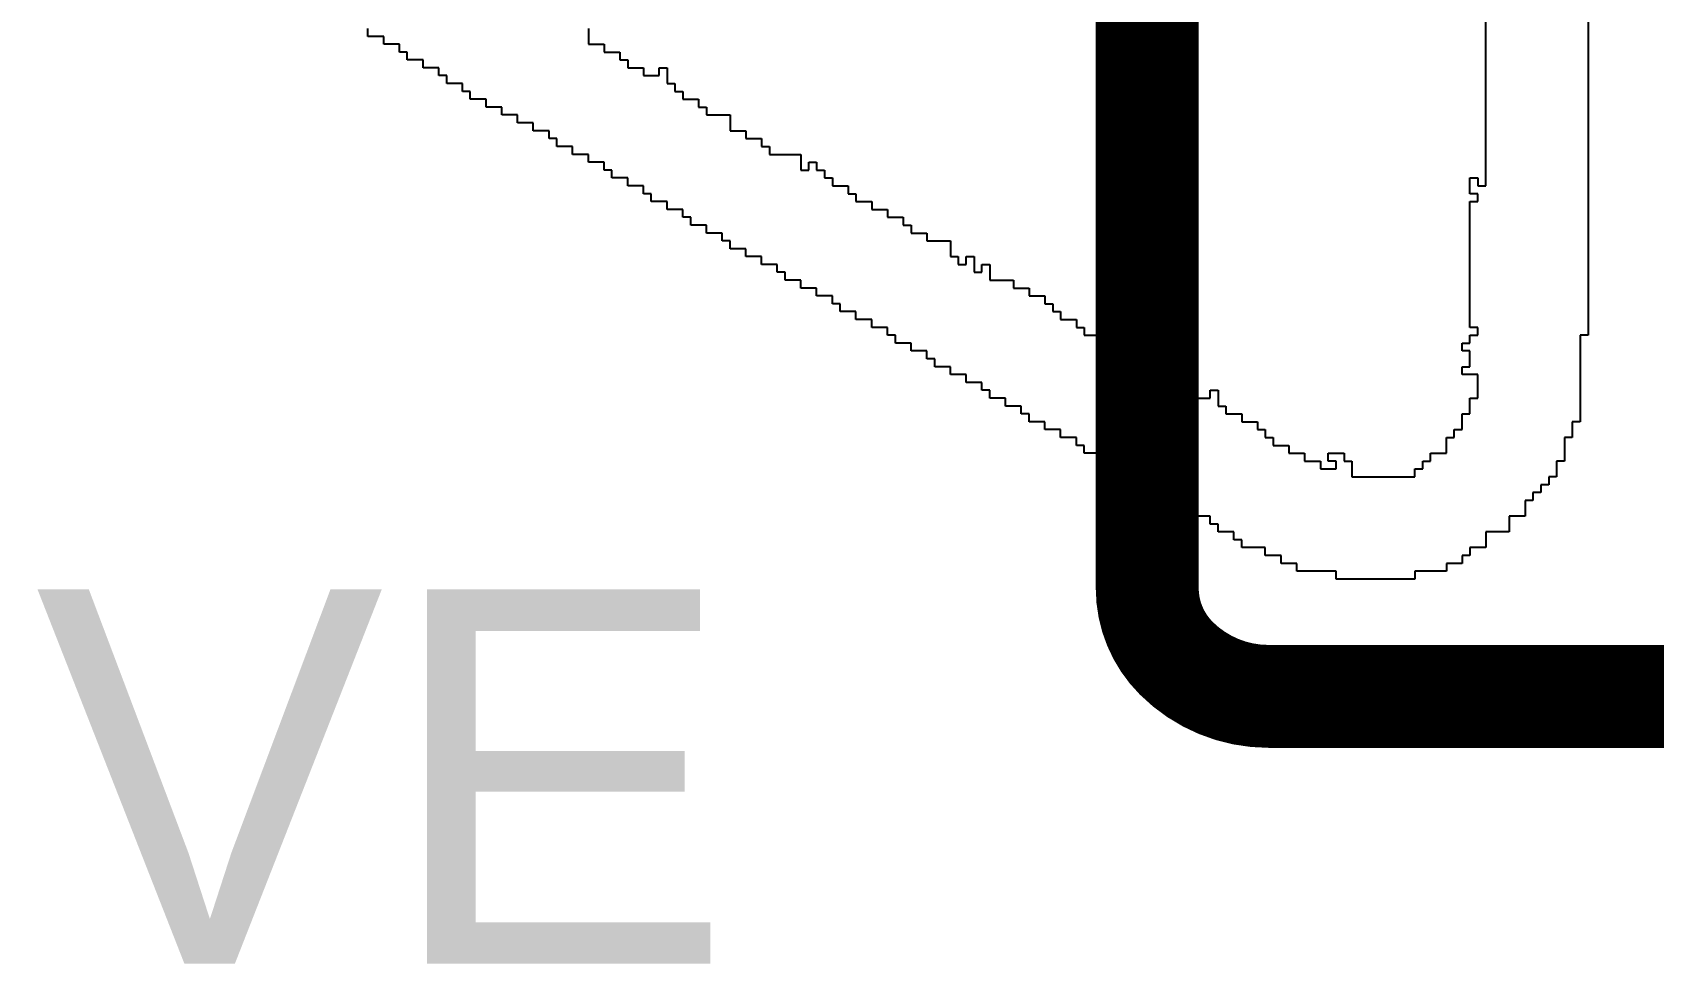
# Model space of a CAD drawing. Header units: millimetres. Extents: x -14 to 145, y 0 to 69.
# Drawn here: x 102.99 to 111.79, y 21.05 to 26.11 of the extents above; entities that cross this region are included whole.
import ezdxf

# ---------------------------------------------------------------- set-up
doc = ezdxf.new("R2010")
doc.units = ezdxf.units.MM
doc.layers.add('BottomLayer', color=5, linetype='Continuous')
doc.layers.add('TopOverlay', color=2, linetype='Continuous')
doc.styles.add('Arial', font='', dxfattribs={"height": 0.2})
doc.styles.get('Arial').set_extended_font_data('Arial')

msp = doc.modelspace()

# ---------------------------------------------------------------- linework, layer by layer
at = {"layer": 'BottomLayer', "const_width": 0.5588}
for points in [[(109.0373, 23.0873), (109.0373, 31.115)], [(109.6958, 22.5), (118.3953, 22.5)]]:
    msp.add_lwpolyline(points, dxfattribs=at)
at = {"layer": 'BottomLayer', "const_width": 0.2794}
for points in [[(108.8976, 23.0873, 1), (109.177, 23.0873, 1)], [(108.8976, 23.0873, 1), (109.177, 23.0873, 1)], [(109.0549, 22.7076, 1), (109.3343, 22.7076, 1)], [(109.0549, 22.7076, 1), (109.3343, 22.7076, 1)], [(109.5561, 22.5, 1), (109.8355, 22.5, 1)], [(109.5561, 22.5, 1), (109.8355, 22.5, 1)]]:
    msp.add_lwpolyline(points, format="xyb", close=True, dxfattribs=at)
at = {"layer": 'BottomLayer', "const_width": 0.5588}
for points in [[(109.1946, 22.7076, -0.198912), (109.0373, 23.0873)], [(109.6958, 22.5, -0.198912), (109.1946, 22.7076)]]:
    msp.add_lwpolyline(points, format="xyb", dxfattribs=at)
at = {"layer": 'TopOverlay'}
for p, q in [((110.8744, 25.2731), (110.8744, 31.6815)), ((111.4298, 30.3998), (111.4298, 24.4613)), ((104.8077, 26.0848), (104.8077, 26.1275)), ((104.8932, 26.0848), (104.8077, 26.0848)), ((104.8932, 26.0421), (104.8932, 26.0848)), ((106.004, 26.1275), (106.004, 26.0421)), ((104.9786, 26.0421), (104.8932, 26.0421)), ((104.9786, 25.9993), (104.9786, 26.0421)), ((105.0213, 25.9993), (104.9786, 25.9993)), ((105.0213, 25.9566), (105.0213, 25.9993)), ((106.004, 26.0421), (106.0894, 26.0421)), ((106.0894, 26.0421), (106.0894, 25.9993)), ((106.0894, 25.9993), (106.1749, 25.9993)), ((106.1749, 25.9993), (106.1749, 25.9566)), ((105.1068, 25.9566), (105.0213, 25.9566)), ((105.1068, 25.9139), (105.1068, 25.9566)), ((105.1922, 25.9139), (105.1068, 25.9139)), ((105.1922, 25.8712), (105.1922, 25.9139)), ((105.235, 25.8712), (105.1922, 25.8712)), ((105.235, 25.8285), (105.235, 25.8712)), ((106.1749, 25.9566), (106.2176, 25.9566)), ((106.2176, 25.9566), (106.2176, 25.9139)), ((106.2176, 25.9139), (106.303, 25.9139)), ((106.303, 25.9139), (106.303, 25.8712)), ((106.303, 25.8712), (106.3885, 25.8712)), ((106.3885, 25.8712), (106.3885, 25.9139)), ((106.3885, 25.9139), (106.4312, 25.9139)), ((106.4312, 25.9139), (106.4312, 25.8285)), ((105.3204, 25.8285), (105.235, 25.8285)), ((105.3204, 25.7857), (105.3204, 25.8285)), ((105.3631, 25.7857), (105.3204, 25.7857)), ((105.3631, 25.743), (105.3631, 25.7857)), ((106.4312, 25.8285), (106.4739, 25.8285)), ((106.4739, 25.8285), (106.4739, 25.7857)), ((106.4739, 25.7857), (106.5167, 25.7857)), ((106.5167, 25.7857), (106.5167, 25.743)), ((105.4486, 25.743), (105.3631, 25.743)), ((105.4486, 25.7003), (105.4486, 25.743)), ((105.534, 25.7003), (105.4486, 25.7003)), ((105.534, 25.6576), (105.534, 25.7003)), ((106.5167, 25.743), (106.6021, 25.743)), ((106.6021, 25.743), (106.6021, 25.7003)), ((106.6021, 25.7003), (106.6448, 25.7003)), ((106.6448, 25.7003), (106.6448, 25.6576)), ((105.6195, 25.6576), (105.534, 25.6576)), ((105.6195, 25.6148), (105.6195, 25.6576)), ((105.7049, 25.6148), (105.6195, 25.6148)), ((105.7049, 25.5721), (105.7049, 25.6148)), ((106.6448, 25.6576), (106.773, 25.6576)), ((106.773, 25.6576), (106.773, 25.5721)), ((105.7904, 25.5721), (105.7049, 25.5721)), ((105.7904, 25.5294), (105.7904, 25.5721)), ((105.8331, 25.5294), (105.7904, 25.5294)), ((105.8331, 25.4867), (105.8331, 25.5294)), ((106.773, 25.5721), (106.8584, 25.5721)), ((106.8584, 25.5721), (106.8584, 25.5294)), ((106.8584, 25.5294), (106.9439, 25.5294)), ((106.9439, 25.5294), (106.9439, 25.4867)), ((105.9185, 25.4867), (105.8331, 25.4867)), ((105.9185, 25.4439), (105.9185, 25.4867)), ((106.004, 25.4439), (105.9185, 25.4439)), ((106.004, 25.4012), (106.004, 25.4439)), ((106.9439, 25.4867), (106.9866, 25.4867)), ((106.9866, 25.4867), (106.9866, 25.4439)), ((106.9866, 25.4439), (107.1575, 25.4439)), ((107.1575, 25.4439), (107.1575, 25.3585)), ((106.0467, 25.4012), (106.004, 25.4012)), ((106.0894, 25.4012), (106.0467, 25.4012)), ((106.0894, 25.3585), (106.0894, 25.4012)), ((106.1321, 25.3585), (106.0894, 25.3585)), ((106.1321, 25.3158), (106.1321, 25.3585)), ((107.1575, 25.3585), (107.2002, 25.3585)), ((107.2002, 25.3585), (107.2002, 25.4012)), ((107.2002, 25.4012), (107.2429, 25.4012)), ((107.2429, 25.4012), (107.2429, 25.3585)), ((107.2429, 25.3585), (107.2857, 25.3585)), ((107.2857, 25.3585), (107.2857, 25.3158)), ((106.2176, 25.3158), (106.1321, 25.3158)), ((106.2176, 25.2731), (106.2176, 25.3158)), ((106.303, 25.2731), (106.2176, 25.2731)), ((106.303, 25.2303), (106.303, 25.2731)), ((107.2857, 25.3158), (107.3284, 25.3158)), ((107.3284, 25.3158), (107.3284, 25.2731)), ((107.3284, 25.2731), (107.4138, 25.2731)), ((107.4138, 25.2731), (107.4138, 25.2303)), ((110.789, 25.2303), (110.789, 25.3158)), ((110.789, 25.3158), (110.8317, 25.3158)), ((110.8317, 25.3158), (110.8317, 25.2731)), ((110.8317, 25.2731), (110.8744, 25.2731)), ((106.3458, 25.2303), (106.303, 25.2303)), ((106.3458, 25.1876), (106.3458, 25.2303)), ((106.4312, 25.1876), (106.3458, 25.1876)), ((106.4312, 25.1449), (106.4312, 25.1876)), ((107.4138, 25.2303), (107.4566, 25.2303)), ((107.4566, 25.2303), (107.4566, 25.1876)), ((107.4566, 25.1876), (107.542, 25.1876)), ((107.542, 25.1876), (107.542, 25.1449)), ((110.8317, 25.2303), (110.789, 25.2303)), ((110.789, 24.504), (110.789, 25.1876)), ((110.789, 25.1876), (110.8317, 25.1876)), ((110.8317, 25.1876), (110.8317, 25.2303)), ((106.5167, 25.1449), (106.4312, 25.1449)), ((106.5167, 25.1022), (106.5167, 25.1449)), ((106.5594, 25.1022), (106.5167, 25.1022)), ((106.5594, 25.0594), (106.5594, 25.1022)), ((107.542, 25.1449), (107.6275, 25.1449)), ((107.6275, 25.1449), (107.6275, 25.1022)), ((107.6275, 25.1022), (107.7129, 25.1022)), ((107.7129, 25.1022), (107.7129, 25.0594)), ((106.6448, 25.0594), (106.5594, 25.0594)), ((106.6448, 25.0167), (106.6448, 25.0594)), ((106.7303, 25.0167), (106.6448, 25.0167)), ((106.7303, 24.974), (106.7303, 25.0167)), ((107.7129, 25.0594), (107.7556, 25.0594)), ((107.7556, 25.0594), (107.7556, 25.0167)), ((107.7556, 25.0167), (107.8411, 25.0167)), ((107.8411, 25.0167), (107.8411, 24.974)), ((106.773, 24.974), (106.7303, 24.974)), ((106.773, 24.9313), (106.773, 24.974)), ((106.8584, 24.9313), (106.773, 24.9313)), ((106.8584, 24.8885), (106.8584, 24.9313)), ((107.8411, 24.974), (107.9692, 24.974)), ((107.9692, 24.974), (107.9692, 24.8885)), ((106.9439, 24.8885), (106.8584, 24.8885)), ((106.9439, 24.8458), (106.9439, 24.8885)), ((107.0293, 24.8458), (106.9439, 24.8458)), ((107.0293, 24.8031), (107.0293, 24.8458)), ((107.9692, 24.8885), (108.012, 24.8885)), ((108.012, 24.8885), (108.012, 24.8458)), ((108.012, 24.8458), (108.0547, 24.8458)), ((108.0547, 24.8458), (108.0547, 24.8885)), ((108.0547, 24.8885), (108.0974, 24.8885)), ((108.0974, 24.8885), (108.0974, 24.8031)), ((108.1401, 24.8031), (108.1401, 24.8458)), ((108.1401, 24.8458), (108.1828, 24.8458)), ((108.1828, 24.8458), (108.1828, 24.7604)), ((107.0721, 24.8031), (107.0293, 24.8031)), ((107.0721, 24.7604), (107.0721, 24.8031)), ((107.1575, 24.7604), (107.0721, 24.7604)), ((107.1575, 24.7177), (107.1575, 24.7604)), ((108.0974, 24.8031), (108.1401, 24.8031)), ((108.1828, 24.7604), (108.311, 24.7604)), ((108.311, 24.7604), (108.311, 24.7177)), ((107.2429, 24.7177), (107.1575, 24.7177)), ((107.2429, 24.6749), (107.2429, 24.7177)), ((107.3284, 24.6749), (107.2429, 24.6749)), ((107.3284, 24.6322), (107.3284, 24.6749)), ((108.311, 24.7177), (108.3965, 24.7177)), ((108.3965, 24.7177), (108.3965, 24.6749)), ((108.3965, 24.6749), (108.4819, 24.6749)), ((108.4819, 24.6749), (108.4819, 24.6322)), ((107.3711, 24.6322), (107.3284, 24.6322)), ((107.3711, 24.5895), (107.3711, 24.6322)), ((107.4566, 24.5895), (107.3711, 24.5895)), ((107.4566, 24.5468), (107.4566, 24.5895)), ((108.4819, 24.6322), (108.5246, 24.6322)), ((108.5246, 24.6322), (108.5246, 24.5895)), ((108.5246, 24.5895), (108.5674, 24.5895)), ((108.5674, 24.5895), (108.5674, 24.5468)), ((107.542, 24.5468), (107.4566, 24.5468)), ((107.542, 24.504), (107.542, 24.5468)), ((107.6275, 24.504), (107.542, 24.504)), ((107.6275, 24.4613), (107.6275, 24.504)), ((107.6702, 24.4613), (107.6275, 24.4613)), ((107.6702, 24.4186), (107.6702, 24.4613)), ((108.5674, 24.5468), (108.6528, 24.5468)), ((108.6528, 24.5468), (108.6528, 24.504)), ((108.6528, 24.504), (108.6955, 24.504)), ((108.6955, 24.504), (108.6955, 24.4613)), ((108.6955, 24.4613), (108.781, 24.4613)), ((108.781, 24.4613), (108.781, 24.4186)), ((108.8664, 24.4186), (108.8664, 24.4613)), ((108.8664, 24.4613), (108.9091, 24.4613)), ((108.9091, 24.4613), (108.9091, 24.3759)), ((110.8317, 24.504), (110.789, 24.504)), ((110.789, 24.4186), (110.789, 24.4613)), ((110.789, 24.4613), (110.8317, 24.4613)), ((110.8317, 24.4613), (110.8317, 24.504)), ((111.4298, 24.4613), (111.3871, 24.4613)), ((111.3871, 24.4613), (111.3871, 23.9914)), ((107.7556, 24.4186), (107.6702, 24.4186)), ((107.7556, 24.3759), (107.7556, 24.4186)), ((107.8411, 24.3759), (107.7556, 24.3759)), ((107.8411, 24.3331), (107.8411, 24.3759)), ((108.781, 24.4186), (108.8664, 24.4186)), ((108.9091, 24.3759), (108.9519, 24.3759)), ((108.9519, 24.3759), (108.9519, 24.3331)), ((110.7462, 24.3759), (110.7462, 24.4186)), ((110.7462, 24.4186), (110.789, 24.4186)), ((110.789, 24.3759), (110.7462, 24.3759)), ((110.789, 24.2904), (110.789, 24.3759)), ((107.8838, 24.3331), (107.8411, 24.3331)), ((107.8838, 24.2904), (107.8838, 24.3331)), ((107.9692, 24.2904), (107.8838, 24.2904)), ((107.9692, 24.2477), (107.9692, 24.2904)), ((108.9519, 24.3331), (108.9946, 24.3331)), ((108.9946, 24.3331), (108.9946, 24.2904)), ((108.9946, 24.2904), (109.08, 24.2904)), ((109.08, 24.2904), (109.08, 24.2477)), ((110.7462, 24.2477), (110.7462, 24.2904)), ((110.7462, 24.2904), (110.789, 24.2904)), ((108.0547, 24.2477), (107.9692, 24.2477)), ((108.0547, 24.205), (108.0547, 24.2477)), ((108.1401, 24.205), (108.0547, 24.205)), ((108.1401, 24.1623), (108.1401, 24.205)), ((109.08, 24.2477), (109.1655, 24.2477)), ((109.1655, 24.2477), (109.1655, 24.205)), ((109.1655, 24.205), (109.2082, 24.205)), ((109.2082, 24.205), (109.2082, 24.2477)), ((109.2082, 24.2477), (109.2509, 24.2477)), ((109.2509, 24.2477), (109.2509, 24.1623)), ((110.8317, 24.2477), (110.7462, 24.2477)), ((110.8317, 24.1195), (110.8317, 24.2477)), ((108.1828, 24.1623), (108.1401, 24.1623)), ((108.1828, 24.1195), (108.1828, 24.1623)), ((108.2683, 24.1195), (108.1828, 24.1195)), ((108.2683, 24.0768), (108.2683, 24.1195)), ((109.2509, 24.1623), (109.2936, 24.1623)), ((109.2936, 24.1623), (109.2936, 24.1195)), ((109.2936, 24.1195), (109.3791, 24.1195)), ((109.3791, 24.1195), (109.3791, 24.1623)), ((109.3791, 24.1623), (109.4218, 24.1623)), ((109.4218, 24.1623), (109.4218, 24.0768)), ((110.789, 24.0341), (110.789, 24.1195)), ((110.789, 24.1195), (110.8317, 24.1195)), ((108.3537, 24.0768), (108.2683, 24.0768)), ((108.3537, 24.0341), (108.3537, 24.0768)), ((108.3965, 24.0341), (108.3537, 24.0341)), ((108.3965, 23.9914), (108.3965, 24.0341)), ((109.4218, 24.0768), (109.4645, 24.0768)), ((109.4645, 24.0768), (109.4645, 24.0341)), ((109.4645, 24.0341), (109.55, 24.0341)), ((109.55, 24.0341), (109.55, 23.9914)), ((110.7462, 23.9486), (110.7462, 24.0341)), ((110.7462, 24.0341), (110.789, 24.0341)), ((108.4819, 23.9914), (108.3965, 23.9914)), ((108.4819, 23.9486), (108.4819, 23.9914)), ((108.5674, 23.9486), (108.4819, 23.9486)), ((108.5674, 23.9059), (108.5674, 23.9486)), ((109.55, 23.9914), (109.6354, 23.9914)), ((109.6354, 23.9914), (109.6354, 23.9486)), ((109.6354, 23.9486), (109.6782, 23.9486)), ((109.6782, 23.9486), (109.6782, 23.9059)), ((110.7035, 23.9059), (110.7035, 23.9486)), ((110.7035, 23.9486), (110.7462, 23.9486)), ((111.3871, 23.9914), (111.3444, 23.9914)), ((111.3444, 23.9914), (111.3444, 23.9059)), ((108.6528, 23.9059), (108.5674, 23.9059)), ((108.6528, 23.8632), (108.6528, 23.9059)), ((108.6955, 23.8632), (108.6528, 23.8632)), ((108.6955, 23.8205), (108.6955, 23.8632)), ((109.6782, 23.9059), (109.7209, 23.9059)), ((109.7209, 23.9059), (109.7209, 23.8632)), ((109.7209, 23.8632), (109.8063, 23.8632)), ((109.8063, 23.8632), (109.8063, 23.8205)), ((110.6608, 23.8205), (110.6608, 23.9059)), ((110.6608, 23.9059), (110.7035, 23.9059)), ((111.3444, 23.9059), (111.3016, 23.9059)), ((111.3016, 23.9059), (111.3016, 23.7778)), ((108.781, 23.8205), (108.6955, 23.8205)), ((108.781, 23.7778), (108.781, 23.8205)), ((108.8664, 23.7778), (108.781, 23.7778)), ((108.8664, 23.735), (108.8664, 23.7778)), ((109.8063, 23.8205), (109.8918, 23.8205)), ((109.8918, 23.8205), (109.8918, 23.7778)), ((109.8918, 23.7778), (109.9772, 23.7778)), ((109.9772, 23.7778), (109.9772, 23.735)), ((110.0199, 23.7778), (110.0199, 23.8205)), ((110.0199, 23.8205), (110.1054, 23.8205)), ((110.0627, 23.7778), (110.0199, 23.7778)), ((110.0627, 23.735), (110.0627, 23.7778)), ((110.1054, 23.8205), (110.1054, 23.7778)), ((110.1054, 23.7778), (110.1481, 23.7778)), ((110.1481, 23.7778), (110.1481, 23.6923)), ((110.5326, 23.735), (110.5326, 23.7778)), ((110.5326, 23.7778), (110.5753, 23.7778)), ((110.5753, 23.7778), (110.5753, 23.8205)), ((110.5753, 23.8205), (110.6608, 23.8205)), ((111.3016, 23.7778), (111.2589, 23.7778)), ((111.2589, 23.7778), (111.2589, 23.6923)), ((108.9091, 23.735), (108.8664, 23.735)), ((108.9091, 23.6923), (108.9091, 23.735)), ((109.0373, 23.6923), (108.9091, 23.6923)), ((109.0373, 23.6496), (109.0373, 23.6923)), ((109.9772, 23.735), (110.0627, 23.735)), ((110.1481, 23.6923), (110.4899, 23.6923)), ((110.4899, 23.6923), (110.4899, 23.735)), ((110.4899, 23.735), (110.5326, 23.735)), ((111.2589, 23.6923), (111.2162, 23.6923)), ((111.2162, 23.6923), (111.2162, 23.6496)), ((109.08, 23.6496), (109.0373, 23.6496)), ((109.08, 23.6069), (109.08, 23.6496)), ((109.1228, 23.6069), (109.08, 23.6069)), ((109.1228, 23.5641), (109.1228, 23.6069)), ((111.1735, 23.6069), (111.1307, 23.6069)), ((111.1307, 23.6069), (111.1307, 23.5641)), ((111.2162, 23.6496), (111.1735, 23.6496)), ((111.1735, 23.6496), (111.1735, 23.6069)), ((109.2082, 23.5641), (109.1228, 23.5641)), ((109.2082, 23.5214), (109.2082, 23.5641)), ((109.2936, 23.5214), (109.2082, 23.5214)), ((109.2936, 23.4787), (109.2936, 23.5214)), ((111.1307, 23.5641), (111.088, 23.5641)), ((111.088, 23.5641), (111.088, 23.4787)), ((109.3791, 23.4787), (109.2936, 23.4787)), ((109.3791, 23.436), (109.3791, 23.4787)), ((109.4218, 23.436), (109.3791, 23.436)), ((109.4218, 23.3932), (109.4218, 23.436)), ((111.088, 23.4787), (111.0026, 23.4787)), ((111.0026, 23.4787), (111.0026, 23.3932)), ((109.5073, 23.3932), (109.4218, 23.3932)), ((109.5073, 23.3505), (109.5073, 23.3932)), ((109.55, 23.3505), (109.5073, 23.3505)), ((109.55, 23.3078), (109.55, 23.3505)), ((111.0026, 23.3932), (110.8744, 23.3932)), ((110.8744, 23.3932), (110.8744, 23.3078)), ((109.6782, 23.3078), (109.55, 23.3078)), ((109.6782, 23.2651), (109.6782, 23.3078)), ((109.7636, 23.2651), (109.6782, 23.2651)), ((109.7636, 23.2224), (109.7636, 23.2651)), ((110.789, 23.2651), (110.7462, 23.2651)), ((110.7462, 23.2651), (110.7462, 23.2224)), ((110.8744, 23.3078), (110.789, 23.3078)), ((110.789, 23.3078), (110.789, 23.2651)), ((109.849, 23.2224), (109.7636, 23.2224)), ((109.849, 23.1796), (109.849, 23.2224)), ((110.0627, 23.1796), (109.849, 23.1796)), ((110.0627, 23.1369), (110.0627, 23.1796)), ((110.6608, 23.1796), (110.4899, 23.1796)), ((110.4899, 23.1796), (110.4899, 23.1369)), ((110.7462, 23.2224), (110.6608, 23.2224)), ((110.6608, 23.2224), (110.6608, 23.1796)), ((110.4899, 23.1369), (110.0627, 23.1369))]:
    msp.add_line(p, q, dxfattribs=at)

# ---------------------------------------------------------------- texts
at = {"layer": 'TopOverlay', "style": 'Arial'}
msp.add_text('LIVE', height=2.032, rotation=360, dxfattribs=at).set_placement((100.6348, 21.0488))

doc.saveas('drawing.dxf')
